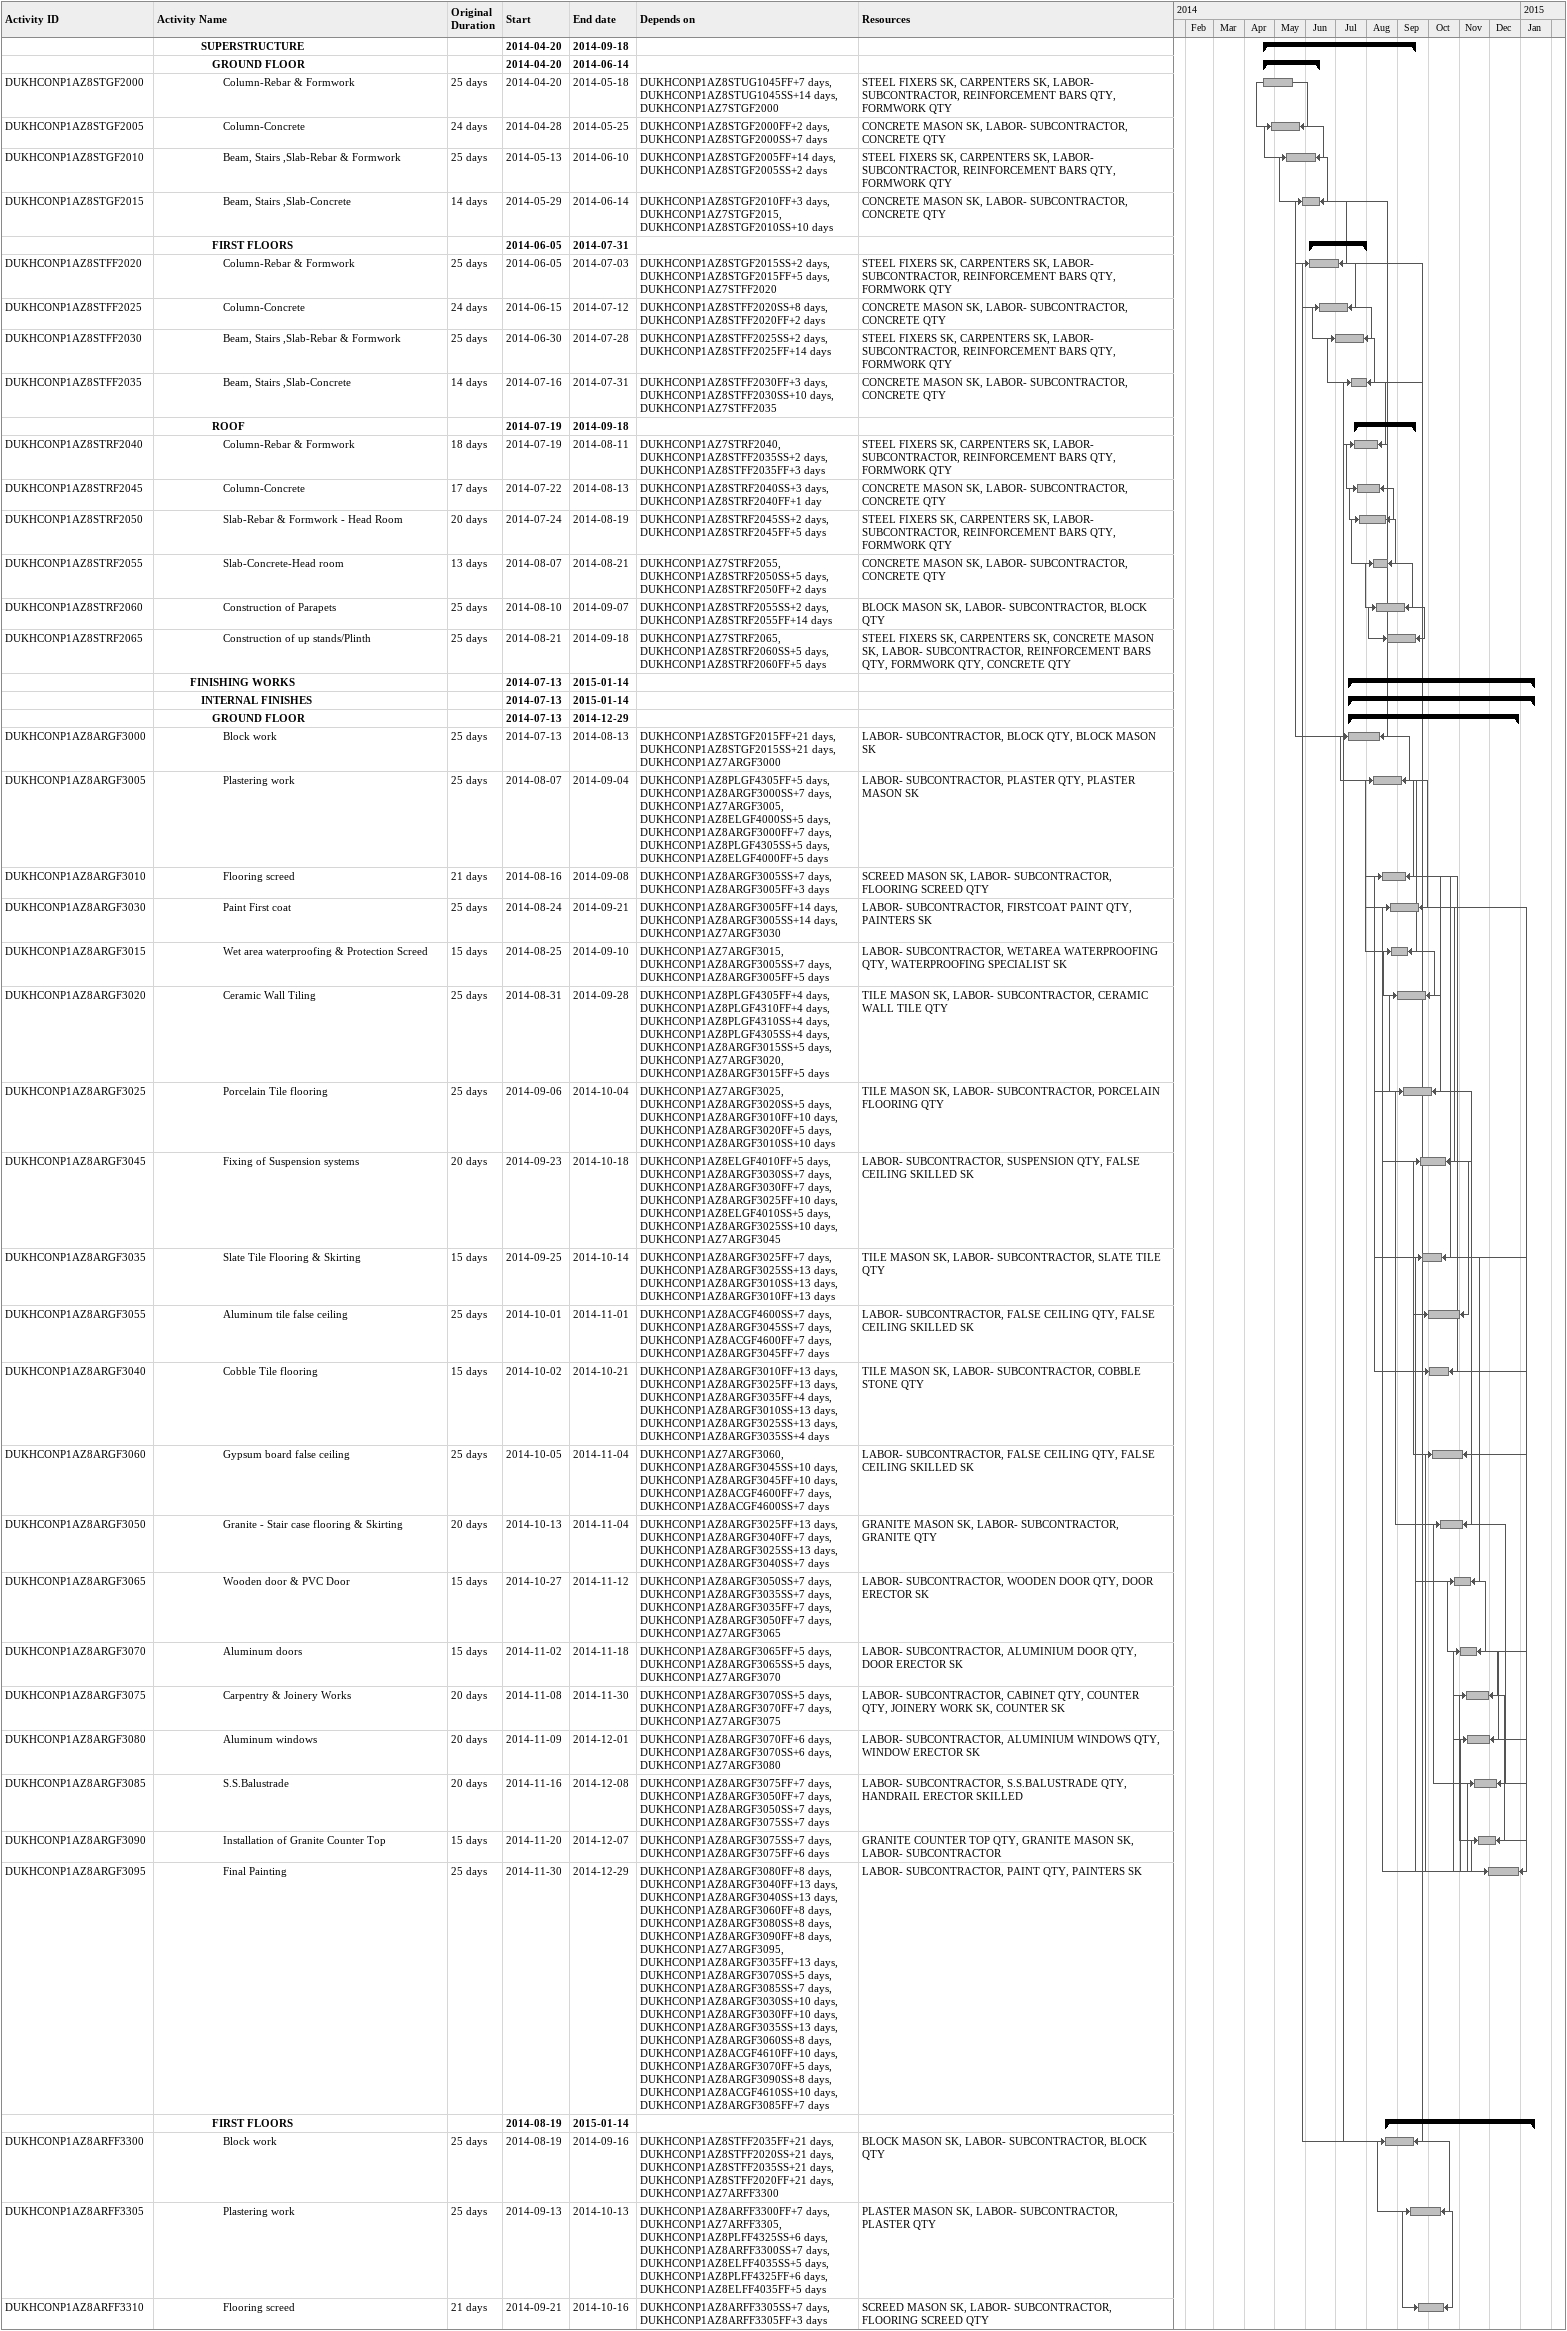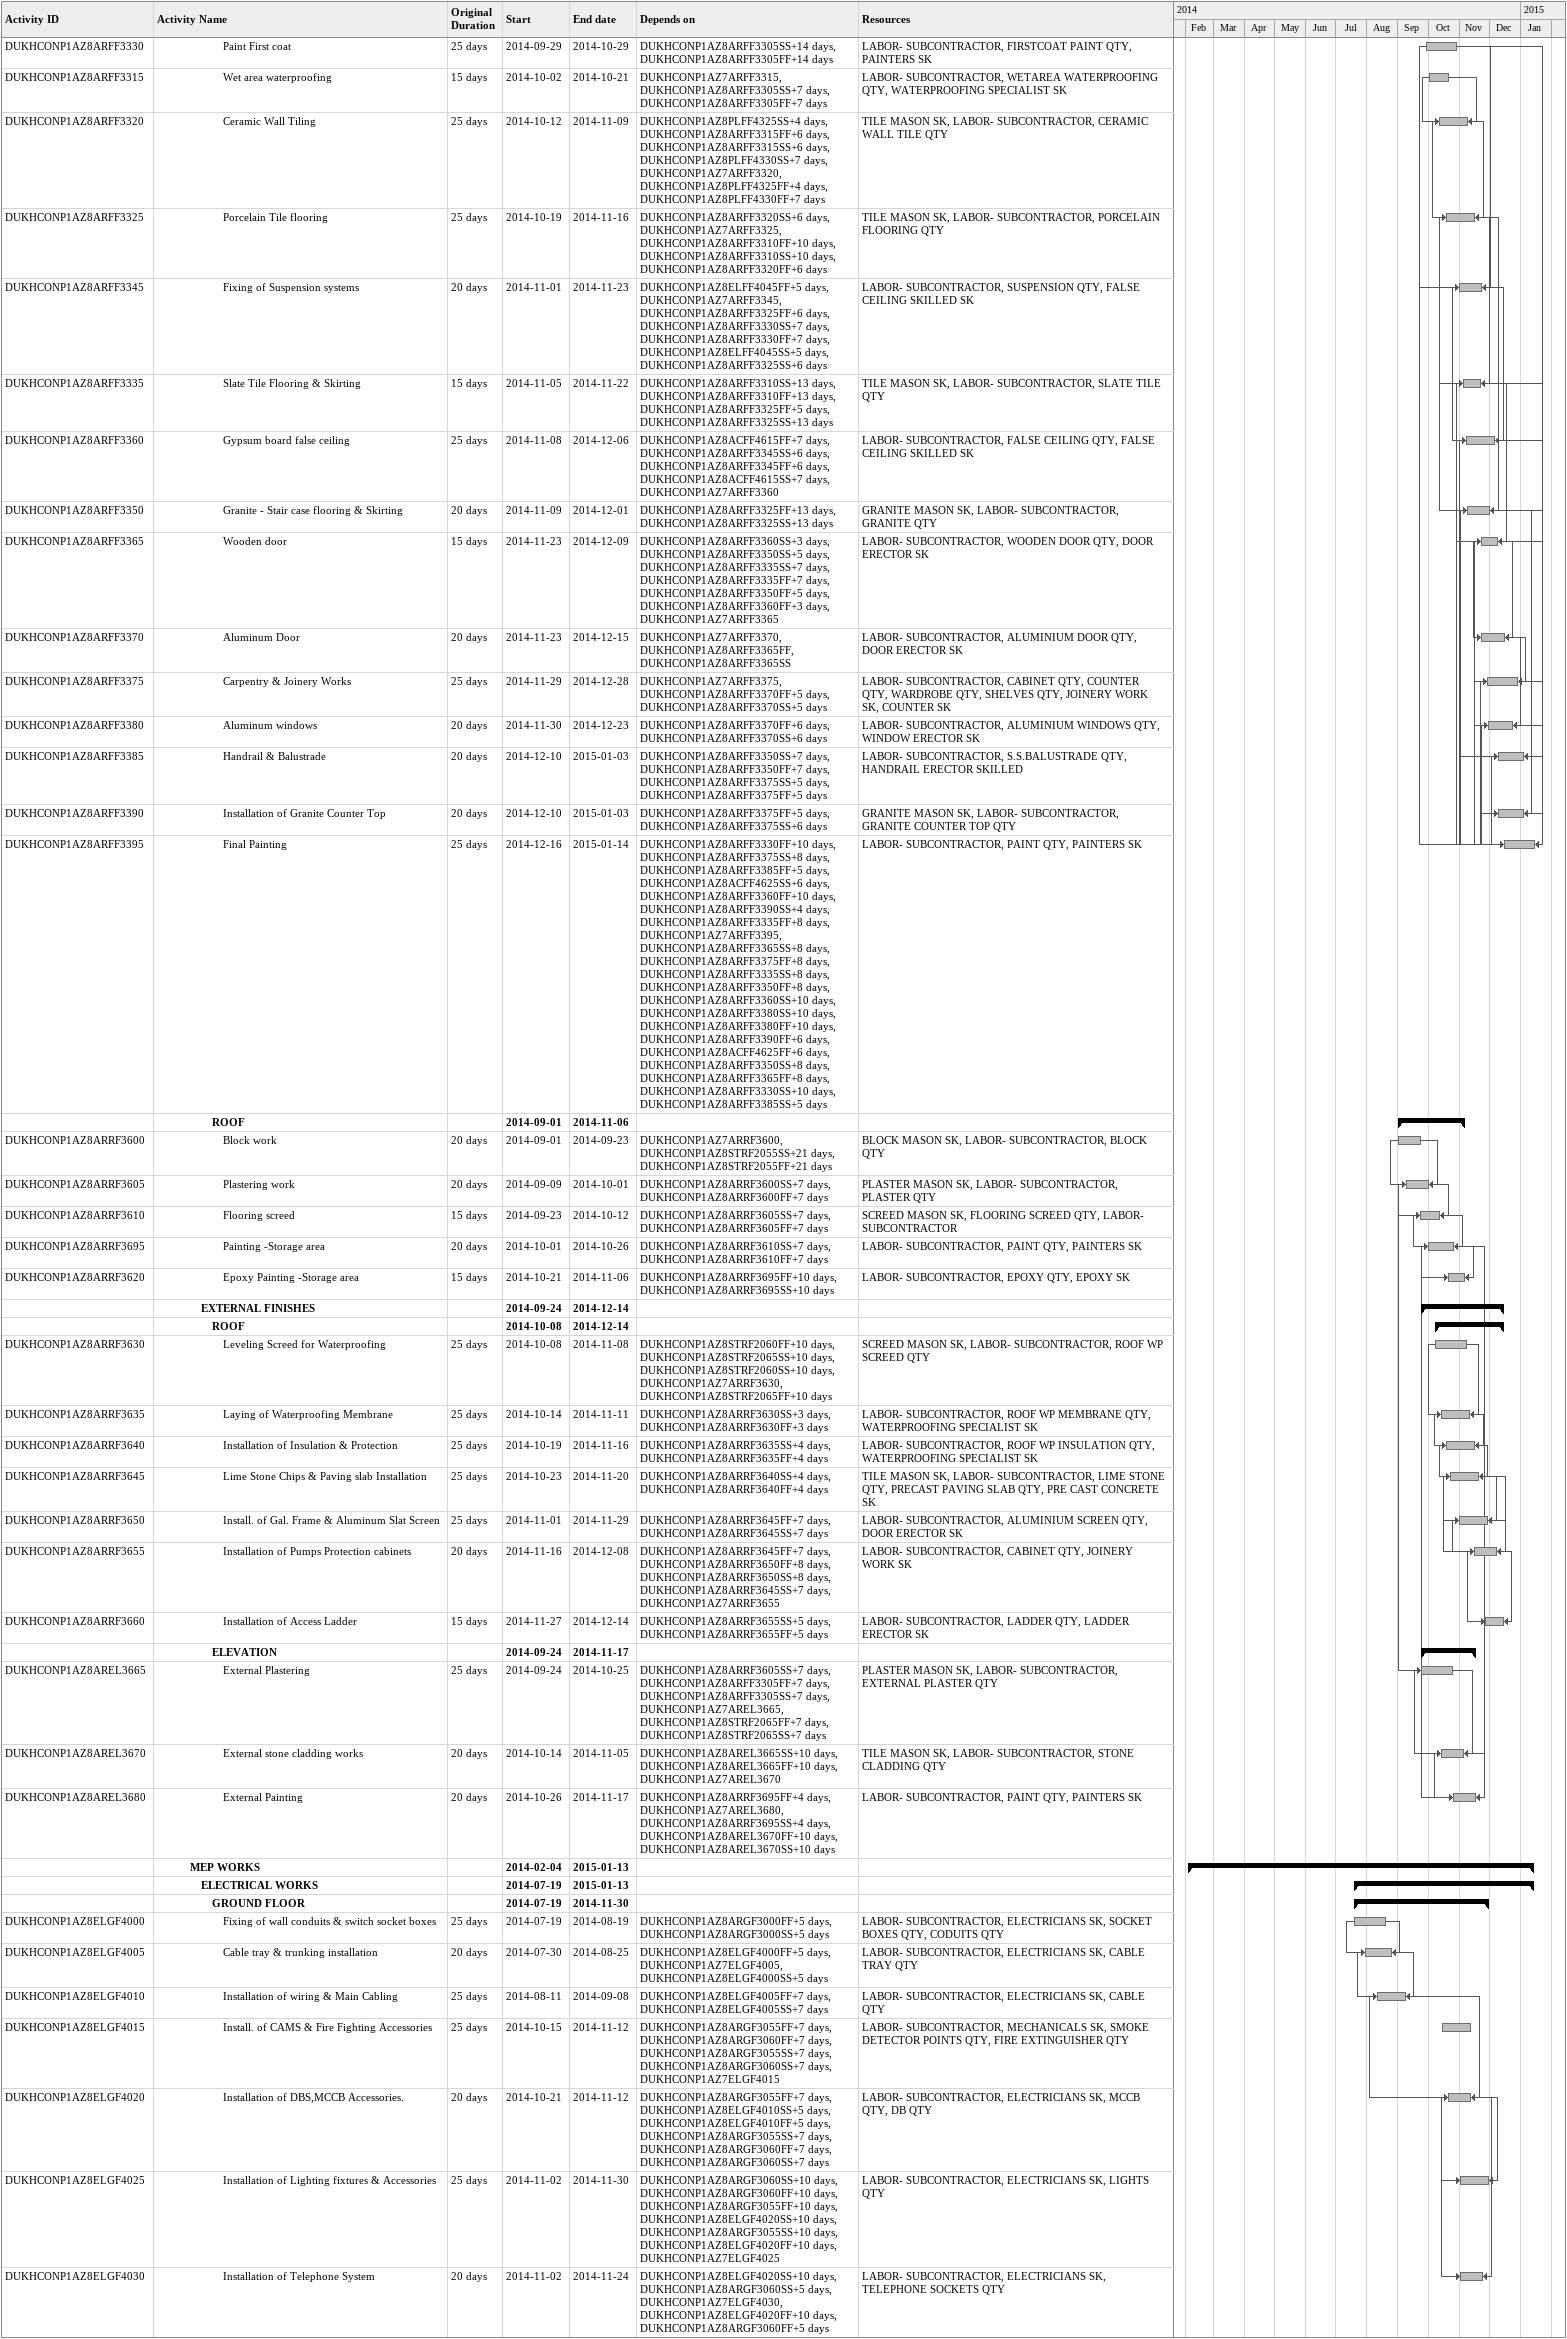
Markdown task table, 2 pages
| ID | Level | Task | Original duration | Start | Finish | Predecessors | Resources |
|---|---|---|---|---|---|---|---|
|  | 5 | **SUPERSTRUCTURE** |  | 2014-04-20 | 2014-09-18 |  |  |
|  | 6 | **GROUND FLOOR** |  | 2014-04-20 | 2014-06-14 |  |  |
| DUKHCONP1AZ8STGF2000 | 7 | Column-Rebar & Formwork | 25d | 2014-04-20 | 2014-05-18 | DUKHCONP1AZ8STUG1045FF+7d, DUKHCONP1AZ8STUG1045SS+14d, DUKHCONP1AZ7STGF2000 | STEEL FIXERS SK, CARPENTERS SK, LABOR- SUBCONTRACTOR, REINFORCEMENT BARS QTY, FORMWORK QTY |
| DUKHCONP1AZ8STGF2005 | 7 | Column-Concrete | 24d | 2014-04-28 | 2014-05-25 | DUKHCONP1AZ8STGF2000FF+2d, DUKHCONP1AZ8STGF2000SS+7d | CONCRETE MASON SK, LABOR- SUBCONTRACTOR, CONCRETE QTY |
| DUKHCONP1AZ8STGF2010 | 7 | Beam, Stairs ,Slab-Rebar & Formwork | 25d | 2014-05-13 | 2014-06-10 | DUKHCONP1AZ8STGF2005FF+14d, DUKHCONP1AZ8STGF2005SS+2d | STEEL FIXERS SK, CARPENTERS SK, LABOR- SUBCONTRACTOR, REINFORCEMENT BARS QTY, FORMWORK QTY |
| DUKHCONP1AZ8STGF2015 | 7 | Beam, Stairs ,Slab-Concrete | 14d | 2014-05-29 | 2014-06-14 | DUKHCONP1AZ8STGF2010FF+3d, DUKHCONP1AZ7STGF2015, DUKHCONP1AZ8STGF2010SS+10d | CONCRETE MASON SK, LABOR- SUBCONTRACTOR, CONCRETE QTY |
|  | 6 | **FIRST FLOORS** |  | 2014-06-05 | 2014-07-31 |  |  |
| DUKHCONP1AZ8STFF2020 | 7 | Column-Rebar & Formwork | 25d | 2014-06-05 | 2014-07-03 | DUKHCONP1AZ8STGF2015SS+2d, DUKHCONP1AZ8STGF2015FF+5d, DUKHCONP1AZ7STFF2020 | STEEL FIXERS SK, CARPENTERS SK, LABOR- SUBCONTRACTOR, REINFORCEMENT BARS QTY, FORMWORK QTY |
| DUKHCONP1AZ8STFF2025 | 7 | Column-Concrete | 24d | 2014-06-15 | 2014-07-12 | DUKHCONP1AZ8STFF2020SS+8d, DUKHCONP1AZ8STFF2020FF+2d | CONCRETE MASON SK, LABOR- SUBCONTRACTOR, CONCRETE QTY |
| DUKHCONP1AZ8STFF2030 | 7 | Beam, Stairs ,Slab-Rebar & Formwork | 25d | 2014-06-30 | 2014-07-28 | DUKHCONP1AZ8STFF2025SS+2d, DUKHCONP1AZ8STFF2025FF+14d | STEEL FIXERS SK, CARPENTERS SK, LABOR- SUBCONTRACTOR, REINFORCEMENT BARS QTY, FORMWORK QTY |
| DUKHCONP1AZ8STFF2035 | 7 | Beam, Stairs ,Slab-Concrete | 14d | 2014-07-16 | 2014-07-31 | DUKHCONP1AZ8STFF2030FF+3d, DUKHCONP1AZ8STFF2030SS+10d, DUKHCONP1AZ7STFF2035 | CONCRETE MASON SK, LABOR- SUBCONTRACTOR, CONCRETE QTY |
|  | 6 | **ROOF** |  | 2014-07-19 | 2014-09-18 |  |  |
| DUKHCONP1AZ8STRF2040 | 7 | Column-Rebar & Formwork | 18d | 2014-07-19 | 2014-08-11 | DUKHCONP1AZ7STRF2040, DUKHCONP1AZ8STFF2035SS+2d, DUKHCONP1AZ8STFF2035FF+3d | STEEL FIXERS SK, CARPENTERS SK, LABOR- SUBCONTRACTOR, REINFORCEMENT BARS QTY, FORMWORK QTY |
| DUKHCONP1AZ8STRF2045 | 7 | Column-Concrete | 17d | 2014-07-22 | 2014-08-13 | DUKHCONP1AZ8STRF2040SS+3d, DUKHCONP1AZ8STRF2040FF+1d | CONCRETE MASON SK, LABOR- SUBCONTRACTOR, CONCRETE QTY |
| DUKHCONP1AZ8STRF2050 | 7 | Slab-Rebar & Formwork - Head Room | 20d | 2014-07-24 | 2014-08-19 | DUKHCONP1AZ8STRF2045SS+2d, DUKHCONP1AZ8STRF2045FF+5d | STEEL FIXERS SK, CARPENTERS SK, LABOR- SUBCONTRACTOR, REINFORCEMENT BARS QTY, FORMWORK QTY |
| DUKHCONP1AZ8STRF2055 | 7 | Slab-Concrete-Head room | 13d | 2014-08-07 | 2014-08-21 | DUKHCONP1AZ7STRF2055, DUKHCONP1AZ8STRF2050SS+5d, DUKHCONP1AZ8STRF2050FF+2d | CONCRETE MASON SK, LABOR- SUBCONTRACTOR, CONCRETE QTY |
| DUKHCONP1AZ8STRF2060 | 7 | Construction of Parapets | 25d | 2014-08-10 | 2014-09-07 | DUKHCONP1AZ8STRF2055SS+2d, DUKHCONP1AZ8STRF2055FF+14d | BLOCK MASON SK, LABOR- SUBCONTRACTOR, BLOCK QTY |
| DUKHCONP1AZ8STRF2065 | 7 | Construction of up stands/Plinth | 25d | 2014-08-21 | 2014-09-18 | DUKHCONP1AZ7STRF2065, DUKHCONP1AZ8STRF2060SS+5d, DUKHCONP1AZ8STRF2060FF+5d | STEEL FIXERS SK, CARPENTERS SK, CONCRETE MASON SK, LABOR- SUBCONTRACTOR, REINFORCEMENT BARS QTY, FORMWORK QTY, CONCRETE QTY |
|  | 4 | **FINISHING WORKS** |  | 2014-07-13 | 2015-01-14 |  |  |
|  | 5 | **INTERNAL FINISHES** |  | 2014-07-13 | 2015-01-14 |  |  |
|  | 6 | **GROUND FLOOR** |  | 2014-07-13 | 2014-12-29 |  |  |
| DUKHCONP1AZ8ARGF3000 | 7 | Block work | 25d | 2014-07-13 | 2014-08-13 | DUKHCONP1AZ8STGF2015FF+21d, DUKHCONP1AZ8STGF2015SS+21d, DUKHCONP1AZ7ARGF3000 | LABOR- SUBCONTRACTOR, BLOCK QTY, BLOCK MASON SK |
| DUKHCONP1AZ8ARGF3005 | 7 | Plastering work | 25d | 2014-08-07 | 2014-09-04 | DUKHCONP1AZ8PLGF4305FF+5d, DUKHCONP1AZ8ARGF3000SS+7d, DUKHCONP1AZ7ARGF3005, DUKHCONP1AZ8ELGF4000SS+5d, DUKHCONP1AZ8ARGF3000FF+7d, DUKHCONP1AZ8PLGF4305SS+5d, DUKHCONP1AZ8ELGF4000FF+5d | LABOR- SUBCONTRACTOR, PLASTER QTY, PLASTER MASON SK |
| DUKHCONP1AZ8ARGF3010 | 7 | Flooring screed | 21d | 2014-08-16 | 2014-09-08 | DUKHCONP1AZ8ARGF3005SS+7d, DUKHCONP1AZ8ARGF3005FF+3d | SCREED MASON SK, LABOR- SUBCONTRACTOR, FLOORING SCREED QTY |
| DUKHCONP1AZ8ARGF3030 | 7 | Paint First coat | 25d | 2014-08-24 | 2014-09-21 | DUKHCONP1AZ8ARGF3005FF+14d, DUKHCONP1AZ8ARGF3005SS+14d, DUKHCONP1AZ7ARGF3030 | LABOR- SUBCONTRACTOR, FIRSTCOAT PAINT QTY, PAINTERS SK |
| DUKHCONP1AZ8ARGF3015 | 7 | Wet area waterproofing & Protection Screed | 15d | 2014-08-25 | 2014-09-10 | DUKHCONP1AZ7ARGF3015, DUKHCONP1AZ8ARGF3005SS+7d, DUKHCONP1AZ8ARGF3005FF+5d | LABOR- SUBCONTRACTOR, WETAREA WATERPROOFING QTY, WATERPROOFING SPECIALIST SK |
| DUKHCONP1AZ8ARGF3020 | 7 | Ceramic Wall Tiling | 25d | 2014-08-31 | 2014-09-28 | DUKHCONP1AZ8PLGF4305FF+4d, DUKHCONP1AZ8PLGF4310FF+4d, DUKHCONP1AZ8PLGF4310SS+4d, DUKHCONP1AZ8PLGF4305SS+4d, DUKHCONP1AZ8ARGF3015SS+5d, DUKHCONP1AZ7ARGF3020, DUKHCONP1AZ8ARGF3015FF+5d | TILE MASON SK, LABOR- SUBCONTRACTOR, CERAMIC WALL TILE QTY |
| DUKHCONP1AZ8ARGF3025 | 7 | Porcelain Tile flooring | 25d | 2014-09-06 | 2014-10-04 | DUKHCONP1AZ7ARGF3025, DUKHCONP1AZ8ARGF3020SS+5d, DUKHCONP1AZ8ARGF3010FF+10d, DUKHCONP1AZ8ARGF3020FF+5d, DUKHCONP1AZ8ARGF3010SS+10d | TILE MASON SK, LABOR- SUBCONTRACTOR, PORCELAIN FLOORING QTY |
| DUKHCONP1AZ8ARGF3045 | 7 | Fixing of Suspension systems | 20d | 2014-09-23 | 2014-10-18 | DUKHCONP1AZ8ELGF4010FF+5d, DUKHCONP1AZ8ARGF3030SS+7d, DUKHCONP1AZ8ARGF3030FF+7d, DUKHCONP1AZ8ARGF3025FF+10d, DUKHCONP1AZ8ELGF4010SS+5d, DUKHCONP1AZ8ARGF3025SS+10d, DUKHCONP1AZ7ARGF3045 | LABOR- SUBCONTRACTOR, SUSPENSION QTY, FALSE CEILING SKILLED SK |
| DUKHCONP1AZ8ARGF3035 | 7 | Slate Tile Flooring & Skirting | 15d | 2014-09-25 | 2014-10-14 | DUKHCONP1AZ8ARGF3025FF+7d, DUKHCONP1AZ8ARGF3025SS+13d, DUKHCONP1AZ8ARGF3010SS+13d, DUKHCONP1AZ8ARGF3010FF+13d | TILE MASON SK, LABOR- SUBCONTRACTOR, SLATE TILE QTY |
| DUKHCONP1AZ8ARGF3055 | 7 | Aluminum tile false ceiling | 25d | 2014-10-01 | 2014-11-01 | DUKHCONP1AZ8ACGF4600SS+7d, DUKHCONP1AZ8ARGF3045SS+7d, DUKHCONP1AZ8ACGF4600FF+7d, DUKHCONP1AZ8ARGF3045FF+7d | LABOR- SUBCONTRACTOR, FALSE CEILING QTY, FALSE CEILING SKILLED SK |
| DUKHCONP1AZ8ARGF3040 | 7 | Cobble Tile flooring | 15d | 2014-10-02 | 2014-10-21 | DUKHCONP1AZ8ARGF3010FF+13d, DUKHCONP1AZ8ARGF3025FF+13d, DUKHCONP1AZ8ARGF3035FF+4d, DUKHCONP1AZ8ARGF3010SS+13d, DUKHCONP1AZ8ARGF3025SS+13d, DUKHCONP1AZ8ARGF3035SS+4d | TILE MASON SK, LABOR- SUBCONTRACTOR, COBBLE STONE QTY |
| DUKHCONP1AZ8ARGF3060 | 7 | Gypsum board false ceiling | 25d | 2014-10-05 | 2014-11-04 | DUKHCONP1AZ7ARGF3060, DUKHCONP1AZ8ARGF3045SS+10d, DUKHCONP1AZ8ARGF3045FF+10d, DUKHCONP1AZ8ACGF4600FF+7d, DUKHCONP1AZ8ACGF4600SS+7d | LABOR- SUBCONTRACTOR, FALSE CEILING QTY, FALSE CEILING SKILLED SK |
| DUKHCONP1AZ8ARGF3050 | 7 | Granite - Stair case flooring & Skirting | 20d | 2014-10-13 | 2014-11-04 | DUKHCONP1AZ8ARGF3025FF+13d, DUKHCONP1AZ8ARGF3040FF+7d, DUKHCONP1AZ8ARGF3025SS+13d, DUKHCONP1AZ8ARGF3040SS+7d | GRANITE MASON SK, LABOR- SUBCONTRACTOR, GRANITE QTY |
| DUKHCONP1AZ8ARGF3065 | 7 | Wooden door & PVC Door | 15d | 2014-10-27 | 2014-11-12 | DUKHCONP1AZ8ARGF3050SS+7d, DUKHCONP1AZ8ARGF3035SS+7d, DUKHCONP1AZ8ARGF3035FF+7d, DUKHCONP1AZ8ARGF3050FF+7d, DUKHCONP1AZ7ARGF3065 | LABOR- SUBCONTRACTOR, WOODEN DOOR QTY, DOOR ERECTOR SK |
| DUKHCONP1AZ8ARGF3070 | 7 | Aluminum doors | 15d | 2014-11-02 | 2014-11-18 | DUKHCONP1AZ8ARGF3065FF+5d, DUKHCONP1AZ8ARGF3065SS+5d, DUKHCONP1AZ7ARGF3070 | LABOR- SUBCONTRACTOR, ALUMINIUM DOOR QTY, DOOR ERECTOR SK |
| DUKHCONP1AZ8ARGF3075 | 7 | Carpentry & Joinery Works | 20d | 2014-11-08 | 2014-11-30 | DUKHCONP1AZ8ARGF3070SS+5d, DUKHCONP1AZ8ARGF3070FF+7d, DUKHCONP1AZ7ARGF3075 | LABOR- SUBCONTRACTOR, CABINET QTY, COUNTER QTY, JOINERY WORK SK, COUNTER SK |
| DUKHCONP1AZ8ARGF3080 | 7 | Aluminum windows | 20d | 2014-11-09 | 2014-12-01 | DUKHCONP1AZ8ARGF3070FF+6d, DUKHCONP1AZ8ARGF3070SS+6d, DUKHCONP1AZ7ARGF3080 | LABOR- SUBCONTRACTOR, ALUMINIUM WINDOWS QTY, WINDOW ERECTOR SK |
| DUKHCONP1AZ8ARGF3085 | 7 | S.S.Balustrade | 20d | 2014-11-16 | 2014-12-08 | DUKHCONP1AZ8ARGF3075FF+7d, DUKHCONP1AZ8ARGF3050FF+7d, DUKHCONP1AZ8ARGF3050SS+7d, DUKHCONP1AZ8ARGF3075SS+7d | LABOR- SUBCONTRACTOR, S.S.BALUSTRADE QTY, HANDRAIL ERECTOR SKILLED |
| DUKHCONP1AZ8ARGF3090 | 7 | Installation of Granite Counter Top | 15d | 2014-11-20 | 2014-12-07 | DUKHCONP1AZ8ARGF3075SS+7d, DUKHCONP1AZ8ARGF3075FF+6d | GRANITE COUNTER TOP QTY, GRANITE MASON SK, LABOR- SUBCONTRACTOR |
| DUKHCONP1AZ8ARGF3095 | 7 | Final Painting | 25d | 2014-11-30 | 2014-12-29 | DUKHCONP1AZ8ARGF3080FF+8d, DUKHCONP1AZ8ARGF3040FF+13d, DUKHCONP1AZ8ARGF3040SS+13d, DUKHCONP1AZ8ARGF3060FF+8d, DUKHCONP1AZ8ARGF3080SS+8d, DUKHCONP1AZ8ARGF3090FF+8d, DUKHCONP1AZ7ARGF3095, DUKHCONP1AZ8ARGF3035FF+13d, DUKHCONP1AZ8ARGF3070SS+5d, DUKHCONP1AZ8ARGF3085SS+7d, DUKHCONP1AZ8ARGF3030SS+10d, DUKHCONP1AZ8ARGF3030FF+10d, DUKHCONP1AZ8ARGF3035SS+13d, DUKHCONP1AZ8ARGF3060SS+8d, DUKHCONP1AZ8ACGF4610FF+10d, DUKHCONP1AZ8ARGF3070FF+5d, DUKHCONP1AZ8ARGF3090SS+8d, DUKHCONP1AZ8ACGF4610SS+10d, DUKHCONP1AZ8ARGF3085FF+7d | LABOR- SUBCONTRACTOR, PAINT QTY, PAINTERS SK |
|  | 6 | **FIRST FLOORS** |  | 2014-08-19 | 2015-01-14 |  |  |
| DUKHCONP1AZ8ARFF3300 | 7 | Block work | 25d | 2014-08-19 | 2014-09-16 | DUKHCONP1AZ8STFF2035FF+21d, DUKHCONP1AZ8STFF2020SS+21d, DUKHCONP1AZ8STFF2035SS+21d, DUKHCONP1AZ8STFF2020FF+21d, DUKHCONP1AZ7ARFF3300 | BLOCK MASON SK, LABOR- SUBCONTRACTOR, BLOCK QTY |
| DUKHCONP1AZ8ARFF3305 | 7 | Plastering work | 25d | 2014-09-13 | 2014-10-13 | DUKHCONP1AZ8ARFF3300FF+7d, DUKHCONP1AZ7ARFF3305, DUKHCONP1AZ8PLFF4325SS+6d, DUKHCONP1AZ8ARFF3300SS+7d, DUKHCONP1AZ8ELFF4035SS+5d, DUKHCONP1AZ8PLFF4325FF+6d, DUKHCONP1AZ8ELFF4035FF+5d | PLASTER MASON SK, LABOR- SUBCONTRACTOR, PLASTER QTY |
| DUKHCONP1AZ8ARFF3310 | 7 | Flooring screed | 21d | 2014-09-21 | 2014-10-16 | DUKHCONP1AZ8ARFF3305SS+7d, DUKHCONP1AZ8ARFF3305FF+3d | SCREED MASON SK, LABOR- SUBCONTRACTOR, FLOORING SCREED QTY |
| DUKHCONP1AZ8ARFF3330 | 7 | Paint First coat | 25d | 2014-09-29 | 2014-10-29 | DUKHCONP1AZ8ARFF3305SS+14d, DUKHCONP1AZ8ARFF3305FF+14d | LABOR- SUBCONTRACTOR, FIRSTCOAT PAINT QTY, PAINTERS SK |
| DUKHCONP1AZ8ARFF3315 | 7 | Wet area waterproofing | 15d | 2014-10-02 | 2014-10-21 | DUKHCONP1AZ7ARFF3315, DUKHCONP1AZ8ARFF3305SS+7d, DUKHCONP1AZ8ARFF3305FF+7d | LABOR- SUBCONTRACTOR, WETAREA WATERPROOFING QTY, WATERPROOFING SPECIALIST SK |
| DUKHCONP1AZ8ARFF3320 | 7 | Ceramic Wall Tiling | 25d | 2014-10-12 | 2014-11-09 | DUKHCONP1AZ8PLFF4325SS+4d, DUKHCONP1AZ8ARFF3315FF+6d, DUKHCONP1AZ8ARFF3315SS+6d, DUKHCONP1AZ8PLFF4330SS+7d, DUKHCONP1AZ7ARFF3320, DUKHCONP1AZ8PLFF4325FF+4d, DUKHCONP1AZ8PLFF4330FF+7d | TILE MASON SK, LABOR- SUBCONTRACTOR, CERAMIC WALL TILE QTY |
| DUKHCONP1AZ8ARFF3325 | 7 | Porcelain Tile flooring | 25d | 2014-10-19 | 2014-11-16 | DUKHCONP1AZ8ARFF3320SS+6d, DUKHCONP1AZ7ARFF3325, DUKHCONP1AZ8ARFF3310FF+10d, DUKHCONP1AZ8ARFF3310SS+10d, DUKHCONP1AZ8ARFF3320FF+6d | TILE MASON SK, LABOR- SUBCONTRACTOR, PORCELAIN FLOORING QTY |
| DUKHCONP1AZ8ARFF3345 | 7 | Fixing of Suspension systems | 20d | 2014-11-01 | 2014-11-23 | DUKHCONP1AZ8ELFF4045FF+5d, DUKHCONP1AZ7ARFF3345, DUKHCONP1AZ8ARFF3325FF+6d, DUKHCONP1AZ8ARFF3330SS+7d, DUKHCONP1AZ8ARFF3330FF+7d, DUKHCONP1AZ8ELFF4045SS+5d, DUKHCONP1AZ8ARFF3325SS+6d | LABOR- SUBCONTRACTOR, SUSPENSION QTY, FALSE CEILING SKILLED SK |
| DUKHCONP1AZ8ARFF3335 | 7 | Slate Tile Flooring & Skirting | 15d | 2014-11-05 | 2014-11-22 | DUKHCONP1AZ8ARFF3310SS+13d, DUKHCONP1AZ8ARFF3310FF+13d, DUKHCONP1AZ8ARFF3325FF+5d, DUKHCONP1AZ8ARFF3325SS+13d | TILE MASON SK, LABOR- SUBCONTRACTOR, SLATE TILE QTY |
| DUKHCONP1AZ8ARFF3360 | 7 | Gypsum board false ceiling | 25d | 2014-11-08 | 2014-12-06 | DUKHCONP1AZ8ACFF4615FF+7d, DUKHCONP1AZ8ARFF3345SS+6d, DUKHCONP1AZ8ARFF3345FF+6d, DUKHCONP1AZ8ACFF4615SS+7d, DUKHCONP1AZ7ARFF3360 | LABOR- SUBCONTRACTOR, FALSE CEILING QTY, FALSE CEILING SKILLED SK |
| DUKHCONP1AZ8ARFF3350 | 7 | Granite - Stair case flooring & Skirting | 20d | 2014-11-09 | 2014-12-01 | DUKHCONP1AZ8ARFF3325FF+13d, DUKHCONP1AZ8ARFF3325SS+13d | GRANITE MASON SK, LABOR- SUBCONTRACTOR, GRANITE QTY |
| DUKHCONP1AZ8ARFF3365 | 7 | Wooden door | 15d | 2014-11-23 | 2014-12-09 | DUKHCONP1AZ8ARFF3360SS+3d, DUKHCONP1AZ8ARFF3350SS+5d, DUKHCONP1AZ8ARFF3335SS+7d, DUKHCONP1AZ8ARFF3335FF+7d, DUKHCONP1AZ8ARFF3350FF+5d, DUKHCONP1AZ8ARFF3360FF+3d, DUKHCONP1AZ7ARFF3365 | LABOR- SUBCONTRACTOR, WOODEN DOOR QTY, DOOR ERECTOR SK |
| DUKHCONP1AZ8ARFF3370 | 7 | Aluminum Door | 20d | 2014-11-23 | 2014-12-15 | DUKHCONP1AZ7ARFF3370, DUKHCONP1AZ8ARFF3365FF, DUKHCONP1AZ8ARFF3365SS | LABOR- SUBCONTRACTOR, ALUMINIUM DOOR QTY, DOOR ERECTOR SK |
| DUKHCONP1AZ8ARFF3375 | 7 | Carpentry & Joinery Works | 25d | 2014-11-29 | 2014-12-28 | DUKHCONP1AZ7ARFF3375, DUKHCONP1AZ8ARFF3370FF+5d, DUKHCONP1AZ8ARFF3370SS+5d | LABOR- SUBCONTRACTOR, CABINET QTY, COUNTER QTY, WARDROBE QTY, SHELVES QTY, JOINERY WORK SK, COUNTER SK |
| DUKHCONP1AZ8ARFF3380 | 7 | Aluminum windows | 20d | 2014-11-30 | 2014-12-23 | DUKHCONP1AZ8ARFF3370FF+6d, DUKHCONP1AZ8ARFF3370SS+6d | LABOR- SUBCONTRACTOR, ALUMINIUM WINDOWS QTY, WINDOW ERECTOR SK |
| DUKHCONP1AZ8ARFF3385 | 7 | Handrail & Balustrade | 20d | 2014-12-10 | 2015-01-03 | DUKHCONP1AZ8ARFF3350SS+7d, DUKHCONP1AZ8ARFF3350FF+7d, DUKHCONP1AZ8ARFF3375SS+5d, DUKHCONP1AZ8ARFF3375FF+5d | LABOR- SUBCONTRACTOR, S.S.BALUSTRADE QTY, HANDRAIL ERECTOR SKILLED |
| DUKHCONP1AZ8ARFF3390 | 7 | Installation of Granite Counter Top | 20d | 2014-12-10 | 2015-01-03 | DUKHCONP1AZ8ARFF3375FF+5d, DUKHCONP1AZ8ARFF3375SS+6d | GRANITE MASON SK, LABOR- SUBCONTRACTOR, GRANITE COUNTER TOP QTY |
| DUKHCONP1AZ8ARFF3395 | 7 | Final Painting | 25d | 2014-12-16 | 2015-01-14 | DUKHCONP1AZ8ARFF3330FF+10d, DUKHCONP1AZ8ARFF3375SS+8d, DUKHCONP1AZ8ARFF3385FF+5d, DUKHCONP1AZ8ACFF4625SS+6d, DUKHCONP1AZ8ARFF3360FF+10d, DUKHCONP1AZ8ARFF3390SS+4d, DUKHCONP1AZ8ARFF3335FF+8d, DUKHCONP1AZ7ARFF3395, DUKHCONP1AZ8ARFF3365SS+8d, DUKHCONP1AZ8ARFF3375FF+8d, DUKHCONP1AZ8ARFF3335SS+8d, DUKHCONP1AZ8ARFF3350FF+8d, DUKHCONP1AZ8ARFF3360SS+10d, DUKHCONP1AZ8ARFF3380SS+10d, DUKHCONP1AZ8ARFF3380FF+10d, DUKHCONP1AZ8ARFF3390FF+6d, DUKHCONP1AZ8ACFF4625FF+6d, DUKHCONP1AZ8ARFF3350SS+8d, DUKHCONP1AZ8ARFF3365FF+8d, DUKHCONP1AZ8ARFF3330SS+10d, DUKHCONP1AZ8ARFF3385SS+5d | LABOR- SUBCONTRACTOR, PAINT QTY, PAINTERS SK |
|  | 6 | **ROOF** |  | 2014-09-01 | 2014-11-06 |  |  |
| DUKHCONP1AZ8ARRF3600 | 7 | Block work | 20d | 2014-09-01 | 2014-09-23 | DUKHCONP1AZ7ARRF3600, DUKHCONP1AZ8STRF2055SS+21d, DUKHCONP1AZ8STRF2055FF+21d | BLOCK MASON SK, LABOR- SUBCONTRACTOR, BLOCK QTY |
| DUKHCONP1AZ8ARRF3605 | 7 | Plastering work | 20d | 2014-09-09 | 2014-10-01 | DUKHCONP1AZ8ARRF3600SS+7d, DUKHCONP1AZ8ARRF3600FF+7d | PLASTER MASON SK, LABOR- SUBCONTRACTOR, PLASTER QTY |
| DUKHCONP1AZ8ARRF3610 | 7 | Flooring screed | 15d | 2014-09-23 | 2014-10-12 | DUKHCONP1AZ8ARRF3605SS+7d, DUKHCONP1AZ8ARRF3605FF+7d | SCREED MASON SK, FLOORING SCREED QTY, LABOR- SUBCONTRACTOR |
| DUKHCONP1AZ8ARRF3695 | 7 | Painting -Storage area | 20d | 2014-10-01 | 2014-10-26 | DUKHCONP1AZ8ARRF3610SS+7d, DUKHCONP1AZ8ARRF3610FF+7d | LABOR- SUBCONTRACTOR, PAINT QTY, PAINTERS SK |
| DUKHCONP1AZ8ARRF3620 | 7 | Epoxy Painting -Storage area | 15d | 2014-10-21 | 2014-11-06 | DUKHCONP1AZ8ARRF3695FF+10d, DUKHCONP1AZ8ARRF3695SS+10d | LABOR- SUBCONTRACTOR, EPOXY QTY, EPOXY SK |
|  | 5 | **EXTERNAL FINISHES** |  | 2014-09-24 | 2014-12-14 |  |  |
|  | 6 | **ROOF** |  | 2014-10-08 | 2014-12-14 |  |  |
| DUKHCONP1AZ8ARRF3630 | 7 | Leveling Screed for Waterproofing | 25d | 2014-10-08 | 2014-11-08 | DUKHCONP1AZ8STRF2060FF+10d, DUKHCONP1AZ8STRF2065SS+10d, DUKHCONP1AZ8STRF2060SS+10d, DUKHCONP1AZ7ARRF3630, DUKHCONP1AZ8STRF2065FF+10d | SCREED MASON SK, LABOR- SUBCONTRACTOR, ROOF WP SCREED QTY |
| DUKHCONP1AZ8ARRF3635 | 7 | Laying of Waterproofing Membrane | 25d | 2014-10-14 | 2014-11-11 | DUKHCONP1AZ8ARRF3630SS+3d, DUKHCONP1AZ8ARRF3630FF+3d | LABOR- SUBCONTRACTOR, ROOF WP MEMBRANE QTY, WATERPROOFING SPECIALIST SK |
| DUKHCONP1AZ8ARRF3640 | 7 | Installation of Insulation & Protection | 25d | 2014-10-19 | 2014-11-16 | DUKHCONP1AZ8ARRF3635SS+4d, DUKHCONP1AZ8ARRF3635FF+4d | LABOR- SUBCONTRACTOR, ROOF WP INSULATION QTY, WATERPROOFING SPECIALIST SK |
| DUKHCONP1AZ8ARRF3645 | 7 | Lime Stone Chips & Paving slab Installation | 25d | 2014-10-23 | 2014-11-20 | DUKHCONP1AZ8ARRF3640SS+4d, DUKHCONP1AZ8ARRF3640FF+4d | TILE MASON SK, LABOR- SUBCONTRACTOR, LIME STONE QTY, PRECAST PAVING SLAB QTY, PRE CAST CONCRETE SK |
| DUKHCONP1AZ8ARRF3650 | 7 | Install. of Gal. Frame & Aluminum Slat Screen | 25d | 2014-11-01 | 2014-11-29 | DUKHCONP1AZ8ARRF3645FF+7d, DUKHCONP1AZ8ARRF3645SS+7d | LABOR- SUBCONTRACTOR, ALUMINIUM SCREEN QTY, DOOR ERECTOR SK |
| DUKHCONP1AZ8ARRF3655 | 7 | Installation of Pumps Protection cabinets | 20d | 2014-11-16 | 2014-12-08 | DUKHCONP1AZ8ARRF3645FF+7d, DUKHCONP1AZ8ARRF3650FF+8d, DUKHCONP1AZ8ARRF3650SS+8d, DUKHCONP1AZ8ARRF3645SS+7d, DUKHCONP1AZ7ARRF3655 | LABOR- SUBCONTRACTOR, CABINET QTY, JOINERY WORK SK |
| DUKHCONP1AZ8ARRF3660 | 7 | Installation of Access Ladder | 15d | 2014-11-27 | 2014-12-14 | DUKHCONP1AZ8ARRF3655SS+5d, DUKHCONP1AZ8ARRF3655FF+5d | LABOR- SUBCONTRACTOR, LADDER QTY, LADDER ERECTOR SK |
|  | 6 | **ELEVATION** |  | 2014-09-24 | 2014-11-17 |  |  |
| DUKHCONP1AZ8AREL3665 | 7 | External Plastering | 25d | 2014-09-24 | 2014-10-25 | DUKHCONP1AZ8ARRF3605SS+7d, DUKHCONP1AZ8ARFF3305FF+7d, DUKHCONP1AZ8ARFF3305SS+7d, DUKHCONP1AZ7AREL3665, DUKHCONP1AZ8STRF2065FF+7d, DUKHCONP1AZ8STRF2065SS+7d | PLASTER MASON SK, LABOR- SUBCONTRACTOR, EXTERNAL PLASTER QTY |
| DUKHCONP1AZ8AREL3670 | 7 | External stone cladding works | 20d | 2014-10-14 | 2014-11-05 | DUKHCONP1AZ8AREL3665SS+10d, DUKHCONP1AZ8AREL3665FF+10d, DUKHCONP1AZ7AREL3670 | TILE MASON SK, LABOR- SUBCONTRACTOR, STONE CLADDING QTY |
| DUKHCONP1AZ8AREL3680 | 7 | External Painting | 20d | 2014-10-26 | 2014-11-17 | DUKHCONP1AZ8ARRF3695FF+4d, DUKHCONP1AZ7AREL3680, DUKHCONP1AZ8ARRF3695SS+4d, DUKHCONP1AZ8AREL3670FF+10d, DUKHCONP1AZ8AREL3670SS+10d | LABOR- SUBCONTRACTOR, PAINT QTY, PAINTERS SK |
|  | 4 | **MEP WORKS** |  | 2014-02-04 | 2015-01-13 |  |  |
|  | 5 | **ELECTRICAL WORKS** |  | 2014-07-19 | 2015-01-13 |  |  |
|  | 6 | **GROUND FLOOR** |  | 2014-07-19 | 2014-11-30 |  |  |
| DUKHCONP1AZ8ELGF4000 | 7 | Fixing of wall conduits & switch socket boxes | 25d | 2014-07-19 | 2014-08-19 | DUKHCONP1AZ8ARGF3000FF+5d, DUKHCONP1AZ8ARGF3000SS+5d | LABOR- SUBCONTRACTOR, ELECTRICIANS SK, SOCKET BOXES QTY, CODUITS QTY |
| DUKHCONP1AZ8ELGF4005 | 7 | Cable tray & trunking installation | 20d | 2014-07-30 | 2014-08-25 | DUKHCONP1AZ8ELGF4000FF+5d, DUKHCONP1AZ7ELGF4005, DUKHCONP1AZ8ELGF4000SS+5d | LABOR- SUBCONTRACTOR, ELECTRICIANS SK, CABLE TRAY QTY |
| DUKHCONP1AZ8ELGF4010 | 7 | Installation of wiring & Main Cabling | 25d | 2014-08-11 | 2014-09-08 | DUKHCONP1AZ8ELGF4005FF+7d, DUKHCONP1AZ8ELGF4005SS+7d | LABOR- SUBCONTRACTOR, ELECTRICIANS SK, CABLE QTY |
| DUKHCONP1AZ8ELGF4015 | 7 | Install. of CAMS & Fire Fighting Accessories | 25d | 2014-10-15 | 2014-11-12 | DUKHCONP1AZ8ARGF3055FF+7d, DUKHCONP1AZ8ARGF3060FF+7d, DUKHCONP1AZ8ARGF3055SS+7d, DUKHCONP1AZ8ARGF3060SS+7d, DUKHCONP1AZ7ELGF4015 | LABOR- SUBCONTRACTOR, MECHANICALS SK, SMOKE DETECTOR POINTS QTY, FIRE EXTINGUISHER QTY |
| DUKHCONP1AZ8ELGF4020 | 7 | Installation of DBS,MCCB Accessories. | 20d | 2014-10-21 | 2014-11-12 | DUKHCONP1AZ8ARGF3055FF+7d, DUKHCONP1AZ8ELGF4010SS+5d, DUKHCONP1AZ8ELGF4010FF+5d, DUKHCONP1AZ8ARGF3055SS+7d, DUKHCONP1AZ8ARGF3060FF+7d, DUKHCONP1AZ8ARGF3060SS+7d | LABOR- SUBCONTRACTOR, ELECTRICIANS SK, MCCB QTY, DB QTY |
| DUKHCONP1AZ8ELGF4025 | 7 | Installation of Lighting fixtures & Accessories | 25d | 2014-11-02 | 2014-11-30 | DUKHCONP1AZ8ARGF3060SS+10d, DUKHCONP1AZ8ARGF3060FF+10d, DUKHCONP1AZ8ARGF3055FF+10d, DUKHCONP1AZ8ELGF4020SS+10d, DUKHCONP1AZ8ARGF3055SS+10d, DUKHCONP1AZ8ELGF4020FF+10d, DUKHCONP1AZ7ELGF4025 | LABOR- SUBCONTRACTOR, ELECTRICIANS SK, LIGHTS QTY |
| DUKHCONP1AZ8ELGF4030 | 7 | Installation of Telephone System | 20d | 2014-11-02 | 2014-11-24 | DUKHCONP1AZ8ELGF4020SS+10d, DUKHCONP1AZ8ARGF3060SS+5d, DUKHCONP1AZ7ELGF4030, DUKHCONP1AZ8ELGF4020FF+10d, DUKHCONP1AZ8ARGF3060FF+5d | LABOR- SUBCONTRACTOR, ELECTRICIANS SK, TELEPHONE SOCKETS QTY |
